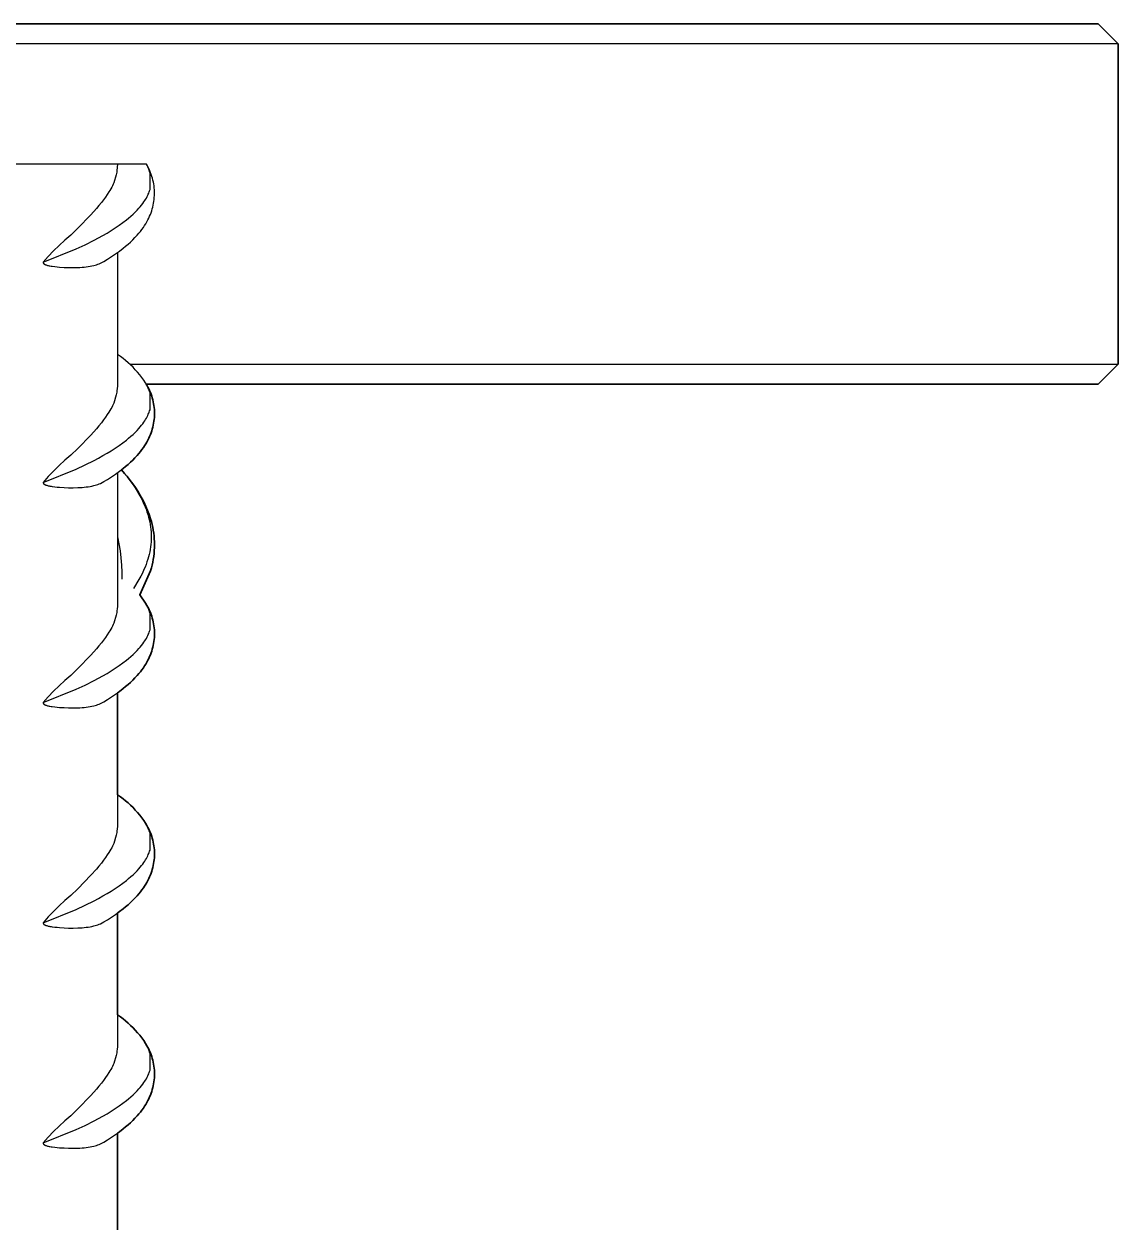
# Model space of a CAD drawing. Header units: millimetres. Extents: x -8 to 1608, y -703 to 404.
# Drawn here: x 737.5 to 792.1, y 344.1 to 404 of the extents above; entities that cross this region are included whole.
import ezdxf

# ---------------------------------------------------------------- set-up
doc = ezdxf.new("R2010")
doc.units = ezdxf.units.MM
doc.layers.add('Blocks', color=7, linetype='Continuous')
doc.layers.add('Blocks$Inner', color=7, linetype='Continuous', lineweight=25, true_color=0x007f00)
doc.layers.add('Blocks$Outline', color=7, linetype='Continuous', lineweight=35, true_color=0xff3f3f)

# ---------------------------------------------------------------- blocks, each defined once
blk = doc.blocks.new('Rebar Coffee Table Front')
at = {"layer": 'Blocks$Inner'}
for points in [[(40.711, 386), (-6.855, 386), (-7.855, 387), (-7.855, 403), (-6.855, 404), (791.145, 404), (792.145, 403)], [(742.753, 387), (792.145, 387), (792.145, 403), (-7.855, 403)], [(742.14, 397), (726.145, 397)], [(738.424, 392.094), (740.074, 392.759), (740.528, 392.971), (740.974, 393.196), (741.192, 393.312), (741.407, 393.432), (741.616, 393.553), (741.823, 393.679), (742.021, 393.806), (742.216, 393.939), (742.401, 394.072), (742.583, 394.21), (742.696, 394.302), (742.808, 394.397), (742.916, 394.495), (743.018, 394.591), (743.116, 394.691), (743.212, 394.794), (743.278, 394.869), (743.341, 394.947), (743.402, 395.027), (743.461, 395.108), (743.504, 395.172), (743.545, 395.237), (743.583, 395.303), (743.62, 395.371), (743.654, 395.439), (743.68, 395.496), (743.704, 395.553), (743.726, 395.61), (743.746, 395.669), (743.764, 395.728), (743.78, 395.788), (743.78, 396.513), (743.764, 396.573), (743.746, 396.632), (743.726, 396.69), (743.704, 396.748), (743.68, 396.805), (743.654, 396.861), (743.582, 397), (742.14, 397), (742.112, 396.671), (742.103, 396.602), (742.091, 396.534), (742.078, 396.466), (741.951, 396.061), (741.919, 395.988), (741.885, 395.916), (741.848, 395.845), (741.805, 395.766), (741.76, 395.687), (741.712, 395.61), (741.628, 395.481), (741.541, 395.354), (741.438, 395.214), (741.332, 395.077), (741.212, 394.927), (741.088, 394.779), (740.81, 394.463), (740.165, 393.794), (739.806, 393.451), (739.512, 393.198), (739.226, 392.936), (738.949, 392.664), (738.682, 392.384), (738.424, 392.094), (738.424, 392.09), (738.424, 392.086), (738.424, 392.084), (738.424, 392.082), (738.425, 392.08), (738.425, 392.078), (738.425, 392.077), (738.425, 392.075), (738.426, 392.073), (738.426, 392.071), (738.426, 392.069), (738.427, 392.067), (738.427, 392.065), (738.428, 392.064), (738.429, 392.062), (738.429, 392.06), (738.43, 392.058), (738.431, 392.056), (738.431, 392.054), (738.432, 392.053), (738.433, 392.051), (738.434, 392.049), (738.435, 392.047), (738.436, 392.046), (738.437, 392.044), (738.438, 392.042), (738.439, 392.041), (738.44, 392.039), (738.441, 392.037), (738.442, 392.036), (738.444, 392.034), (738.445, 392.032), (738.447, 392.03), (738.448, 392.028), (738.45, 392.027), (738.451, 392.025), (738.453, 392.023), (738.455, 392.021), (738.458, 392.018), (738.462, 392.015), (738.465, 392.012), (738.469, 392.009), (738.473, 392.006), (738.477, 392.003), (738.481, 392.001), (738.485, 391.998), (738.489, 391.995), (738.493, 391.993), (738.501, 391.988), (738.507, 391.985), (738.514, 391.982), (738.526, 391.976), (738.538, 391.971), (738.551, 391.966), (738.564, 391.961), (738.577, 391.957), (738.603, 391.949), (738.642, 391.938), (738.681, 391.929), (738.72, 391.92), (738.759, 391.913), (738.82, 391.902), (738.882, 391.893), (739.003, 391.878), (739.122, 391.865), (739.24, 391.855), (739.469, 391.84), (739.698, 391.831), (739.927, 391.829), (740.156, 391.834), (740.263, 391.839), (740.37, 391.846), (740.473, 391.855), (740.575, 391.866), (740.671, 391.879), (740.767, 391.895), (740.862, 391.914), (740.956, 391.935), (741.024, 391.953), (741.091, 391.973), (741.158, 391.996), (741.224, 392.02), (741.289, 392.047), (741.452, 392.132), (741.635, 392.243), (741.838, 392.374), (742.039, 392.51), (742.233, 392.649), (742.423, 392.795), (742.546, 392.894), (742.667, 392.997), (742.785, 393.103), (742.901, 393.214), (743.013, 393.328), (743.122, 393.445), (743.204, 393.54), (743.283, 393.636), (743.359, 393.736), (743.432, 393.837), (743.492, 393.927), (743.549, 394.018), (743.604, 394.112), (743.655, 394.207), (743.703, 394.303), (743.744, 394.391), (743.782, 394.48), (743.817, 394.571), (743.848, 394.663), (743.877, 394.755), (743.902, 394.849), (743.924, 394.944), (743.943, 395.039), (743.959, 395.135), (743.971, 395.231), (743.98, 395.327), (743.986, 395.424), (743.988, 395.521), (743.987, 395.618), (743.983, 395.715), (743.975, 395.812), (743.964, 395.908), (743.95, 396.004), (743.932, 396.1), (743.911, 396.195), (743.887, 396.289), (743.86, 396.382), (743.829, 396.474), (743.796, 396.565), (743.759, 396.655), (743.719, 396.743), (743.677, 396.83), (743.631, 396.916), (743.582, 397)], [(742.145, 392.585), (742.145, 386.224), (742.134, 385.9), (742.125, 385.785), (742.112, 385.671), (742.103, 385.602), (742.091, 385.534), (742.078, 385.466), (741.951, 385.061), (741.919, 384.988), (741.885, 384.916), (741.848, 384.845), (741.805, 384.766), (741.76, 384.687), (741.712, 384.61), (741.628, 384.481), (741.541, 384.354), (741.438, 384.214), (741.332, 384.077), (741.212, 383.927), (741.088, 383.779), (740.81, 383.463), (740.165, 382.794), (739.806, 382.451), (739.512, 382.198), (739.226, 381.936), (738.949, 381.664), (738.682, 381.384), (738.424, 381.094), (740.074, 381.759), (740.528, 381.971), (740.974, 382.196), (741.192, 382.312), (741.407, 382.432), (741.616, 382.553), (741.823, 382.679), (742.021, 382.806), (742.216, 382.939), (742.401, 383.072), (742.583, 383.21), (742.696, 383.302), (742.808, 383.397), (742.916, 383.495), (743.018, 383.591), (743.116, 383.691), (743.212, 383.794), (743.278, 383.869), (743.341, 383.947), (743.402, 384.027), (743.461, 384.108), (743.504, 384.172), (743.545, 384.237), (743.583, 384.303), (743.62, 384.371), (743.654, 384.439), (743.68, 384.496), (743.704, 384.553), (743.726, 384.61), (743.746, 384.669), (743.764, 384.728), (743.78, 384.788), (743.78, 385.513), (743.764, 385.573), (743.746, 385.632), (743.726, 385.69), (743.704, 385.748), (743.68, 385.805), (743.654, 385.861), (743.544, 386.065), (743.45, 386.204), (743.352, 386.339), (743.249, 386.471), (743.142, 386.6), (743.03, 386.725), (742.915, 386.846), (742.796, 386.964), (742.673, 387.077), (742.546, 387.187), (742.416, 387.292), (742.282, 387.393), (742.145, 387.489)], [(743.58, 386), (791.145, 386), (792.145, 387)], [(738.424, 381.094), (738.424, 381.09), (738.424, 381.086), (738.424, 381.084), (738.424, 381.082), (738.425, 381.08), (738.425, 381.078), (738.425, 381.077), (738.425, 381.075), (738.426, 381.073), (738.426, 381.071), (738.426, 381.069), (738.427, 381.067), (738.427, 381.065), (738.428, 381.064), (738.429, 381.062), (738.429, 381.06), (738.43, 381.058), (738.431, 381.056), (738.431, 381.054), (738.432, 381.053), (738.433, 381.051), (738.434, 381.049), (738.435, 381.047), (738.436, 381.046), (738.437, 381.044), (738.438, 381.042), (738.439, 381.041), (738.44, 381.039), (738.441, 381.037), (738.442, 381.036), (738.444, 381.034), (738.445, 381.032), (738.447, 381.03), (738.448, 381.028), (738.45, 381.027), (738.451, 381.025), (738.453, 381.023), (738.455, 381.021), (738.458, 381.018), (738.462, 381.015), (738.465, 381.012), (738.469, 381.009), (738.473, 381.006), (738.477, 381.003), (738.481, 381.001), (738.485, 380.998), (738.489, 380.995), (738.493, 380.993), (738.501, 380.988), (738.507, 380.985), (738.514, 380.982), (738.526, 380.976), (738.538, 380.971), (738.551, 380.966), (738.564, 380.961), (738.577, 380.957), (738.603, 380.949), (738.642, 380.938), (738.681, 380.929), (738.72, 380.92), (738.759, 380.913), (738.82, 380.902), (738.882, 380.893), (739.003, 380.878), (739.122, 380.865), (739.24, 380.855), (739.469, 380.84), (739.698, 380.831), (739.927, 380.829), (740.156, 380.834), (740.263, 380.839), (740.37, 380.846), (740.473, 380.855), (740.575, 380.866), (740.671, 380.879), (740.767, 380.895), (740.862, 380.914), (740.956, 380.935), (741.024, 380.953), (741.091, 380.973), (741.158, 380.996), (741.224, 381.02), (741.289, 381.047), (741.452, 381.132), (741.635, 381.243), (741.838, 381.374), (742.039, 381.51), (742.233, 381.649), (742.423, 381.795), (742.546, 381.894), (742.667, 381.997), (742.785, 382.103), (742.901, 382.214), (743.013, 382.328), (743.122, 382.445), (743.204, 382.54), (743.283, 382.636), (743.359, 382.736), (743.432, 382.837), (743.492, 382.927), (743.549, 383.018), (743.604, 383.112), (743.655, 383.207), (743.703, 383.303), (743.744, 383.392), (743.783, 383.483), (743.818, 383.575), (743.85, 383.668), (743.879, 383.762), (743.904, 383.857), (743.926, 383.952), (743.945, 384.049), (743.961, 384.146), (743.973, 384.244), (743.981, 384.342), (743.986, 384.44), (743.988, 384.538), (743.986, 384.636), (743.981, 384.735), (743.973, 384.833), (743.961, 384.93), (743.946, 385.027), (743.927, 385.124), (743.905, 385.22), (743.88, 385.315), (743.851, 385.409), (743.819, 385.502), (743.784, 385.594), (743.746, 385.684), (743.704, 385.773), (743.66, 385.861), (743.608, 385.947)], [(738.424, 370.094), (740.074, 370.759), (740.528, 370.971), (740.974, 371.196), (741.192, 371.312), (741.407, 371.432), (741.616, 371.553), (741.823, 371.679), (742.021, 371.806), (742.216, 371.939), (742.401, 372.072), (742.583, 372.21), (742.696, 372.302), (742.808, 372.397), (742.916, 372.495), (743.018, 372.591), (743.116, 372.691), (743.212, 372.794), (743.278, 372.869), (743.341, 372.947), (743.402, 373.027), (743.461, 373.108), (743.504, 373.172), (743.545, 373.237), (743.583, 373.303), (743.62, 373.371), (743.654, 373.439), (743.68, 373.496), (743.704, 373.553), (743.726, 373.61), (743.746, 373.669), (743.764, 373.728), (743.78, 373.788), (743.78, 374.513), (743.764, 374.573), (743.746, 374.632), (743.726, 374.69), (743.704, 374.748), (743.68, 374.805), (743.654, 374.861), (743.544, 375.065), (743.253, 375.475), (743.791, 376.682), (743.832, 376.822), (743.868, 376.964), (743.9, 377.107), (743.927, 377.251), (743.949, 377.396), (743.966, 377.542), (743.979, 377.688), (743.986, 377.834), (743.988, 377.98), (743.986, 378.127), (743.979, 378.273), (743.966, 378.419), (743.949, 378.564), (743.927, 378.709), (743.9, 378.853), (743.868, 378.996), (743.832, 379.138), (743.791, 379.279), (743.72, 379.485), (743.642, 379.688), (743.558, 379.889), (743.466, 380.087), (743.367, 380.281), (743.262, 380.472), (743.15, 380.659), (743.032, 380.842), (742.907, 381.021), (742.777, 381.195), (742.64, 381.365), (742.489, 381.547), (742.334, 381.725)], [(742.145, 381.585), (742.145, 375.224), (742.134, 374.9), (742.125, 374.785), (742.112, 374.671), (742.103, 374.602), (742.091, 374.534), (742.078, 374.466), (741.951, 374.061), (741.919, 373.988), (741.885, 373.916), (741.848, 373.845), (741.805, 373.766), (741.76, 373.687), (741.712, 373.61), (741.628, 373.481), (741.541, 373.354), (741.438, 373.214), (741.332, 373.077), (741.212, 372.927), (741.088, 372.779), (740.81, 372.463), (740.165, 371.794), (739.806, 371.451), (739.512, 371.198), (739.226, 370.936), (738.949, 370.664), (738.682, 370.384), (738.424, 370.094), (738.424, 370.09), (738.424, 370.086), (738.424, 370.084), (738.424, 370.082), (738.425, 370.08), (738.425, 370.078), (738.425, 370.077), (738.425, 370.075), (738.426, 370.073), (738.426, 370.071), (738.426, 370.069), (738.427, 370.067), (738.427, 370.065), (738.428, 370.064), (738.429, 370.062), (738.429, 370.06), (738.43, 370.058), (738.431, 370.056), (738.431, 370.054), (738.432, 370.053), (738.433, 370.051), (738.434, 370.049), (738.435, 370.047), (738.436, 370.046), (738.437, 370.044), (738.438, 370.042), (738.439, 370.041), (738.44, 370.039), (738.441, 370.037), (738.442, 370.036), (738.444, 370.034), (738.445, 370.032), (738.447, 370.03), (738.448, 370.028), (738.45, 370.027), (738.451, 370.025), (738.453, 370.023), (738.455, 370.021), (738.458, 370.018), (738.462, 370.015), (738.465, 370.012), (738.469, 370.009), (738.473, 370.006), (738.477, 370.003), (738.481, 370.001), (738.485, 369.998), (738.489, 369.995), (738.493, 369.993), (738.501, 369.988), (738.507, 369.985), (738.514, 369.982), (738.526, 369.976), (738.538, 369.971), (738.551, 369.966), (738.564, 369.961), (738.577, 369.957), (738.603, 369.949), (738.642, 369.938), (738.681, 369.929), (738.72, 369.92), (738.759, 369.913), (738.82, 369.902), (738.882, 369.893), (739.003, 369.878), (739.122, 369.865), (739.24, 369.855), (739.469, 369.84), (739.698, 369.831), (739.927, 369.829), (740.156, 369.834), (740.263, 369.839), (740.37, 369.846), (740.473, 369.855), (740.575, 369.866), (740.671, 369.879), (740.767, 369.895), (740.862, 369.914), (740.956, 369.935), (741.024, 369.953), (741.091, 369.973), (741.158, 369.996), (741.224, 370.02), (741.289, 370.047), (741.452, 370.132), (741.635, 370.243), (741.838, 370.374), (742.039, 370.51), (742.233, 370.649), (742.423, 370.795), (742.546, 370.894), (742.667, 370.997), (742.785, 371.103), (742.901, 371.214), (743.013, 371.328), (743.122, 371.445), (743.204, 371.54), (743.283, 371.636), (743.359, 371.736), (743.432, 371.837), (743.492, 371.927), (743.549, 372.018), (743.604, 372.112), (743.655, 372.207), (743.703, 372.303), (743.744, 372.392), (743.783, 372.483), (743.818, 372.575), (743.85, 372.668), (743.879, 372.762), (743.904, 372.857), (743.926, 372.952), (743.945, 373.049), (743.961, 373.146), (743.973, 373.244), (743.981, 373.342), (743.986, 373.44), (743.988, 373.538), (743.986, 373.636), (743.981, 373.735), (743.973, 373.833), (743.961, 373.93), (743.946, 374.027), (743.927, 374.124), (743.905, 374.22), (743.88, 374.315), (743.851, 374.409), (743.819, 374.502), (743.784, 374.594), (743.746, 374.684), (743.704, 374.773), (743.66, 374.861), (743.608, 374.947)], [(742.327, 381.72), (742.456, 381.57), (742.583, 381.417), (742.698, 381.271), (742.809, 381.122), (742.916, 380.97), (743.019, 380.817), (743.118, 380.66), (743.212, 380.501), (743.3, 380.339), (743.383, 380.175), (743.461, 380.007), (743.515, 379.879), (743.565, 379.75), (743.612, 379.619), (743.654, 379.487), (743.69, 379.366), (743.722, 379.244), (743.749, 379.121), (743.772, 378.998), (743.791, 378.873), (743.806, 378.748), (743.817, 378.623), (743.823, 378.497), (743.825, 378.371), (743.823, 378.245), (743.817, 378.119), (743.806, 377.994), (743.791, 377.869), (743.772, 377.744), (743.749, 377.62), (743.722, 377.497), (743.69, 377.376), (743.654, 377.255), (743.612, 377.123), (743.565, 376.992), (743.515, 376.862), (743.461, 376.735), (743.383, 376.567), (743.3, 376.403), (743.212, 376.241), (742.931, 375.793)], [(742.145, 378.372), (742.211, 378.023), (742.265, 377.672), (742.307, 377.32), (742.338, 376.966), (742.356, 376.612), (742.364, 376.257)], [(742.145, 370.585), (742.145, 364.224), (742.134, 363.9), (742.125, 363.785), (742.112, 363.671), (742.103, 363.602), (742.091, 363.534), (742.078, 363.466), (741.951, 363.061), (741.919, 362.988), (741.885, 362.916), (741.848, 362.845), (741.805, 362.766), (741.76, 362.687), (741.712, 362.61), (741.628, 362.481), (741.541, 362.354), (741.438, 362.214), (741.332, 362.077), (741.212, 361.927), (741.088, 361.779), (740.81, 361.463), (740.165, 360.794), (739.806, 360.451), (739.512, 360.198), (739.226, 359.936), (738.949, 359.664), (738.682, 359.384), (738.424, 359.094), (738.424, 359.09), (738.424, 359.086), (738.424, 359.084), (738.424, 359.082), (738.425, 359.08), (738.425, 359.078), (738.425, 359.077), (738.425, 359.075), (738.426, 359.073), (738.426, 359.071), (738.426, 359.069), (738.427, 359.067), (738.427, 359.065), (738.428, 359.064), (738.429, 359.062), (738.429, 359.06), (738.43, 359.058), (738.431, 359.056), (738.431, 359.054), (738.432, 359.053), (738.433, 359.051), (738.434, 359.049), (738.435, 359.047), (738.436, 359.046), (738.437, 359.044), (738.438, 359.042), (738.439, 359.041), (738.44, 359.039), (738.441, 359.037), (738.442, 359.036), (738.444, 359.034), (738.445, 359.032), (738.447, 359.03), (738.448, 359.028), (738.45, 359.027), (738.451, 359.025), (738.453, 359.023), (738.455, 359.021), (738.458, 359.018), (738.462, 359.015), (738.465, 359.012), (738.469, 359.009), (738.473, 359.006), (738.477, 359.003), (738.481, 359.001), (738.485, 358.998), (738.489, 358.995), (738.493, 358.993), (738.501, 358.988), (738.507, 358.985), (738.514, 358.982), (738.526, 358.976), (738.538, 358.971), (738.551, 358.966), (738.564, 358.961), (738.577, 358.957), (738.603, 358.949), (738.642, 358.938), (738.681, 358.929), (738.72, 358.92), (738.759, 358.913), (738.82, 358.902), (738.882, 358.893), (739.003, 358.878), (739.122, 358.865), (739.24, 358.855), (739.469, 358.84), (739.698, 358.831), (739.927, 358.829), (740.156, 358.834), (740.263, 358.839), (740.37, 358.846), (740.473, 358.855), (740.575, 358.866), (740.671, 358.879), (740.767, 358.895), (740.862, 358.914), (740.956, 358.935), (741.024, 358.953), (741.091, 358.973), (741.158, 358.996), (741.224, 359.02), (741.289, 359.047), (741.452, 359.132), (741.635, 359.243), (741.838, 359.374), (742.039, 359.51), (742.233, 359.649), (742.423, 359.795), (742.546, 359.894), (742.667, 359.997), (742.785, 360.103), (742.901, 360.214), (743.013, 360.328), (743.122, 360.445), (743.204, 360.54), (743.283, 360.636), (743.359, 360.736), (743.432, 360.837), (743.492, 360.927), (743.549, 361.018), (743.604, 361.112), (743.655, 361.207), (743.703, 361.303), (743.744, 361.392), (743.783, 361.483), (743.818, 361.575), (743.85, 361.668), (743.879, 361.762), (743.904, 361.857), (743.926, 361.952), (743.945, 362.049), (743.961, 362.146), (743.973, 362.244), (743.981, 362.342), (743.986, 362.44), (743.988, 362.538), (743.986, 362.636), (743.981, 362.735), (743.973, 362.833), (743.961, 362.93), (743.946, 363.027), (743.927, 363.124), (743.905, 363.22), (743.88, 363.315), (743.851, 363.409), (743.819, 363.502), (743.784, 363.594), (743.746, 363.684), (743.704, 363.773), (743.66, 363.861), (743.608, 363.947)], [(738.424, 359.094), (740.074, 359.759), (740.528, 359.971), (740.974, 360.196), (741.192, 360.312), (741.407, 360.432), (741.616, 360.553), (741.823, 360.679), (742.021, 360.806), (742.216, 360.939), (742.401, 361.072), (742.583, 361.21), (742.696, 361.302), (742.808, 361.397), (742.916, 361.495), (743.018, 361.591), (743.116, 361.691), (743.212, 361.794), (743.278, 361.869), (743.341, 361.947), (743.402, 362.027), (743.461, 362.108), (743.504, 362.172), (743.545, 362.237), (743.583, 362.303), (743.62, 362.371), (743.654, 362.439), (743.68, 362.496), (743.704, 362.553), (743.726, 362.61), (743.746, 362.669), (743.764, 362.728), (743.78, 362.788), (743.78, 363.513), (743.764, 363.573), (743.746, 363.632), (743.726, 363.69), (743.704, 363.748), (743.68, 363.805), (743.654, 363.861), (743.544, 364.065), (743.45, 364.204), (743.352, 364.339), (743.249, 364.471), (743.142, 364.6), (743.03, 364.725), (742.915, 364.846), (742.796, 364.964), (742.673, 365.077), (742.546, 365.187), (742.416, 365.292), (742.282, 365.393), (742.145, 365.489)], [(742.145, 359.585), (742.145, 353.224), (742.134, 352.9), (742.125, 352.785), (742.112, 352.671), (742.103, 352.602), (742.091, 352.534), (742.078, 352.466), (741.951, 352.061), (741.919, 351.988), (741.885, 351.916), (741.848, 351.845), (741.805, 351.766), (741.76, 351.687), (741.712, 351.61), (741.628, 351.481), (741.541, 351.354), (741.438, 351.214), (741.332, 351.077), (741.212, 350.927), (741.088, 350.779), (740.81, 350.463), (740.165, 349.794), (739.806, 349.451), (739.512, 349.198), (739.226, 348.936), (738.949, 348.664), (738.682, 348.384), (738.424, 348.094), (738.424, 348.09), (738.424, 348.086), (738.424, 348.084), (738.424, 348.082), (738.425, 348.08), (738.425, 348.078), (738.425, 348.077), (738.425, 348.075), (738.426, 348.073), (738.426, 348.071), (738.426, 348.069), (738.427, 348.067), (738.427, 348.065), (738.428, 348.064), (738.429, 348.062), (738.429, 348.06), (738.43, 348.058), (738.431, 348.056), (738.431, 348.054), (738.432, 348.053), (738.433, 348.051), (738.434, 348.049), (738.435, 348.047), (738.436, 348.046), (738.437, 348.044), (738.438, 348.042), (738.439, 348.041), (738.44, 348.039), (738.441, 348.037), (738.442, 348.036), (738.444, 348.034), (738.445, 348.032), (738.447, 348.03), (738.448, 348.028), (738.45, 348.027), (738.451, 348.025), (738.453, 348.023), (738.455, 348.021), (738.458, 348.018), (738.462, 348.015), (738.465, 348.012), (738.469, 348.009), (738.473, 348.006), (738.477, 348.003), (738.481, 348.001), (738.485, 347.998), (738.489, 347.995), (738.493, 347.993), (738.501, 347.988), (738.507, 347.985), (738.514, 347.982), (738.526, 347.976), (738.538, 347.971), (738.551, 347.966), (738.564, 347.961), (738.577, 347.957), (738.603, 347.949), (738.642, 347.938), (738.681, 347.929), (738.72, 347.92), (738.759, 347.913), (738.82, 347.902), (738.882, 347.893), (739.003, 347.878), (739.122, 347.865), (739.24, 347.855), (739.469, 347.84), (739.698, 347.831), (739.927, 347.829), (740.156, 347.834), (740.263, 347.839), (740.37, 347.846), (740.473, 347.855), (740.575, 347.866), (740.671, 347.879), (740.767, 347.895), (740.862, 347.914), (740.956, 347.935), (741.024, 347.953), (741.091, 347.973), (741.158, 347.996), (741.224, 348.02), (741.289, 348.047), (741.452, 348.132), (741.635, 348.243), (741.838, 348.374), (742.039, 348.51), (742.233, 348.649), (742.423, 348.795), (742.546, 348.894), (742.667, 348.997), (742.785, 349.103), (742.901, 349.214), (743.013, 349.328), (743.122, 349.445), (743.204, 349.54), (743.283, 349.636), (743.359, 349.736), (743.432, 349.837), (743.492, 349.927), (743.549, 350.018), (743.604, 350.112), (743.655, 350.207), (743.703, 350.303), (743.744, 350.392), (743.783, 350.483), (743.818, 350.575), (743.85, 350.668), (743.879, 350.762), (743.904, 350.857), (743.926, 350.952), (743.945, 351.049), (743.961, 351.146), (743.973, 351.244), (743.981, 351.342), (743.986, 351.44), (743.988, 351.538), (743.986, 351.636), (743.981, 351.735), (743.973, 351.833), (743.961, 351.93), (743.946, 352.027), (743.927, 352.124), (743.905, 352.22), (743.88, 352.315), (743.851, 352.409), (743.819, 352.502), (743.784, 352.594), (743.746, 352.684), (743.704, 352.773), (743.66, 352.861), (743.608, 352.947)], [(738.424, 348.094), (740.074, 348.759), (740.528, 348.971), (740.974, 349.196), (741.192, 349.312), (741.407, 349.432), (741.616, 349.553), (741.823, 349.679), (742.021, 349.806), (742.216, 349.939), (742.401, 350.072), (742.583, 350.21), (742.696, 350.302), (742.808, 350.397), (742.916, 350.495), (743.018, 350.591), (743.116, 350.691), (743.212, 350.794), (743.278, 350.869), (743.341, 350.947), (743.402, 351.027), (743.461, 351.108), (743.504, 351.172), (743.545, 351.237), (743.583, 351.303), (743.62, 351.371), (743.654, 351.439), (743.68, 351.496), (743.704, 351.553), (743.726, 351.61), (743.746, 351.669), (743.764, 351.728), (743.78, 351.788), (743.78, 352.513), (743.764, 352.573), (743.746, 352.632), (743.726, 352.69), (743.704, 352.748), (743.68, 352.805), (743.654, 352.861), (743.544, 353.065), (743.45, 353.204), (743.352, 353.339), (743.249, 353.471), (743.142, 353.6), (743.03, 353.725), (742.915, 353.846), (742.796, 353.964), (742.673, 354.077), (742.546, 354.187), (742.416, 354.292), (742.282, 354.393), (742.145, 354.489)], [(742.145, 348.585), (742.145, 342.224)]]:
    blk.add_lwpolyline(points, dxfattribs=at)
at = {"layer": 'Blocks$Outline'}
for points in [[(40.711, 386), (-6.855, 386), (-7.855, 387), (-7.855, 403), (-6.855, 404), (791.145, 404), (792.145, 403)], [(792.145, 403), (792.145, 387)], [(792.145, 387), (791.145, 386), (743.58, 385.999)], [(743.608, 385.947), (743.66, 385.861), (743.704, 385.773), (743.746, 385.684), (743.784, 385.594), (743.819, 385.502), (743.851, 385.409), (743.88, 385.315), (743.905, 385.22), (743.927, 385.124), (743.946, 385.027), (743.961, 384.93), (743.973, 384.833), (743.981, 384.735), (743.986, 384.636), (743.988, 384.538), (743.986, 384.44), (743.981, 384.342), (743.973, 384.244), (743.961, 384.146), (743.945, 384.049), (743.926, 383.952), (743.904, 383.857), (743.879, 383.762), (743.85, 383.668), (743.818, 383.575), (743.783, 383.483), (743.744, 383.392), (743.703, 383.303), (743.655, 383.207), (743.604, 383.112), (743.549, 383.018), (743.492, 382.927), (743.432, 382.837), (743.359, 382.736), (743.283, 382.636), (743.204, 382.54), (743.122, 382.445), (743.013, 382.328), (742.901, 382.214), (742.785, 382.103), (742.667, 381.997), (742.546, 381.894), (742.423, 381.795), (742.334, 381.726)], [(743.58, 385.999), (743.608, 385.947)], [(742.334, 381.726), (742.489, 381.547), (742.64, 381.365), (742.777, 381.195), (742.907, 381.021), (743.032, 380.842), (743.15, 380.659), (743.262, 380.472), (743.367, 380.281), (743.466, 380.087), (743.558, 379.889), (743.642, 379.688), (743.72, 379.485), (743.791, 379.279), (743.832, 379.138), (743.868, 378.996), (743.9, 378.853), (743.927, 378.709), (743.949, 378.564), (743.966, 378.419), (743.979, 378.273), (743.986, 378.127), (743.988, 377.98), (743.986, 377.834), (743.979, 377.688), (743.966, 377.542), (743.949, 377.396), (743.927, 377.251), (743.9, 377.107), (743.868, 376.964), (743.832, 376.822), (743.791, 376.682), (743.253, 375.475), (743.544, 375.065), (743.608, 374.947)], [(743.608, 374.947), (743.66, 374.861), (743.704, 374.773), (743.746, 374.684), (743.784, 374.594), (743.819, 374.502), (743.851, 374.409), (743.88, 374.315), (743.905, 374.22), (743.927, 374.124), (743.946, 374.027), (743.961, 373.93), (743.973, 373.833), (743.981, 373.735), (743.986, 373.636), (743.988, 373.538), (743.986, 373.44), (743.981, 373.342), (743.973, 373.244), (743.961, 373.146), (743.945, 373.049), (743.926, 372.952), (743.904, 372.857), (743.879, 372.762), (743.85, 372.668), (743.818, 372.575), (743.783, 372.483), (743.744, 372.392), (743.703, 372.303), (743.655, 372.207), (743.604, 372.112), (743.549, 372.018), (743.492, 371.927), (743.432, 371.837), (743.359, 371.736), (743.283, 371.636), (743.204, 371.54), (743.122, 371.445), (743.013, 371.328), (742.901, 371.214), (742.785, 371.103), (742.667, 370.997), (742.546, 370.894), (742.423, 370.795), (742.233, 370.649), (742.145, 370.585)], [(742.145, 370.585), (742.145, 365.489)], [(742.145, 365.489), (742.282, 365.393), (742.416, 365.292), (742.546, 365.187), (742.673, 365.077), (742.796, 364.964), (742.915, 364.846), (743.03, 364.725), (743.142, 364.6), (743.249, 364.471), (743.352, 364.339), (743.45, 364.204), (743.544, 364.065), (743.608, 363.947)], [(743.608, 363.947), (743.66, 363.861), (743.704, 363.773), (743.746, 363.684), (743.784, 363.594), (743.819, 363.502), (743.851, 363.409), (743.88, 363.315), (743.905, 363.22), (743.927, 363.124), (743.946, 363.027), (743.961, 362.93), (743.973, 362.833), (743.981, 362.735), (743.986, 362.636), (743.988, 362.538), (743.986, 362.44), (743.981, 362.342), (743.973, 362.244), (743.961, 362.146), (743.945, 362.049), (743.926, 361.952), (743.904, 361.857), (743.879, 361.762), (743.85, 361.668), (743.818, 361.575), (743.783, 361.483), (743.744, 361.392), (743.703, 361.303), (743.655, 361.207), (743.604, 361.112), (743.549, 361.018), (743.492, 360.927), (743.432, 360.837), (743.359, 360.736), (743.283, 360.636), (743.204, 360.54), (743.122, 360.445), (743.013, 360.328), (742.901, 360.214), (742.785, 360.103), (742.667, 359.997), (742.546, 359.894), (742.423, 359.795), (742.233, 359.649), (742.145, 359.585)], [(742.145, 359.585), (742.145, 354.489)], [(742.145, 354.489), (742.282, 354.393), (742.416, 354.292), (742.546, 354.187), (742.673, 354.077), (742.796, 353.964), (742.915, 353.846), (743.03, 353.725), (743.142, 353.6), (743.249, 353.471), (743.352, 353.339), (743.45, 353.204), (743.544, 353.065), (743.608, 352.947)], [(743.608, 352.947), (743.66, 352.861), (743.704, 352.773), (743.746, 352.684), (743.784, 352.594), (743.819, 352.502), (743.851, 352.409), (743.88, 352.315), (743.905, 352.22), (743.927, 352.124), (743.946, 352.027), (743.961, 351.93), (743.973, 351.833), (743.981, 351.735), (743.986, 351.636), (743.988, 351.538), (743.986, 351.44), (743.981, 351.342), (743.973, 351.244), (743.961, 351.146), (743.945, 351.049), (743.926, 350.952), (743.904, 350.857), (743.879, 350.762), (743.85, 350.668), (743.818, 350.575), (743.783, 350.483), (743.744, 350.392), (743.703, 350.303), (743.655, 350.207), (743.604, 350.112), (743.549, 350.018), (743.492, 349.927), (743.432, 349.837), (743.359, 349.736), (743.283, 349.636), (743.204, 349.54), (743.122, 349.445), (743.013, 349.328), (742.901, 349.214), (742.785, 349.103), (742.667, 348.997), (742.546, 348.894), (742.423, 348.795), (742.233, 348.649), (742.145, 348.585)], [(742.145, 348.585), (742.145, 343.489)]]:
    blk.add_lwpolyline(points, dxfattribs=at)

msp = doc.modelspace()

# ---------------------------------------------------------------- block references
at = {"layer": 'Blocks'}
msp.add_blockref('Rebar Coffee Table Front', (0, 0), dxfattribs=at)

doc.saveas('drawing.dxf')
